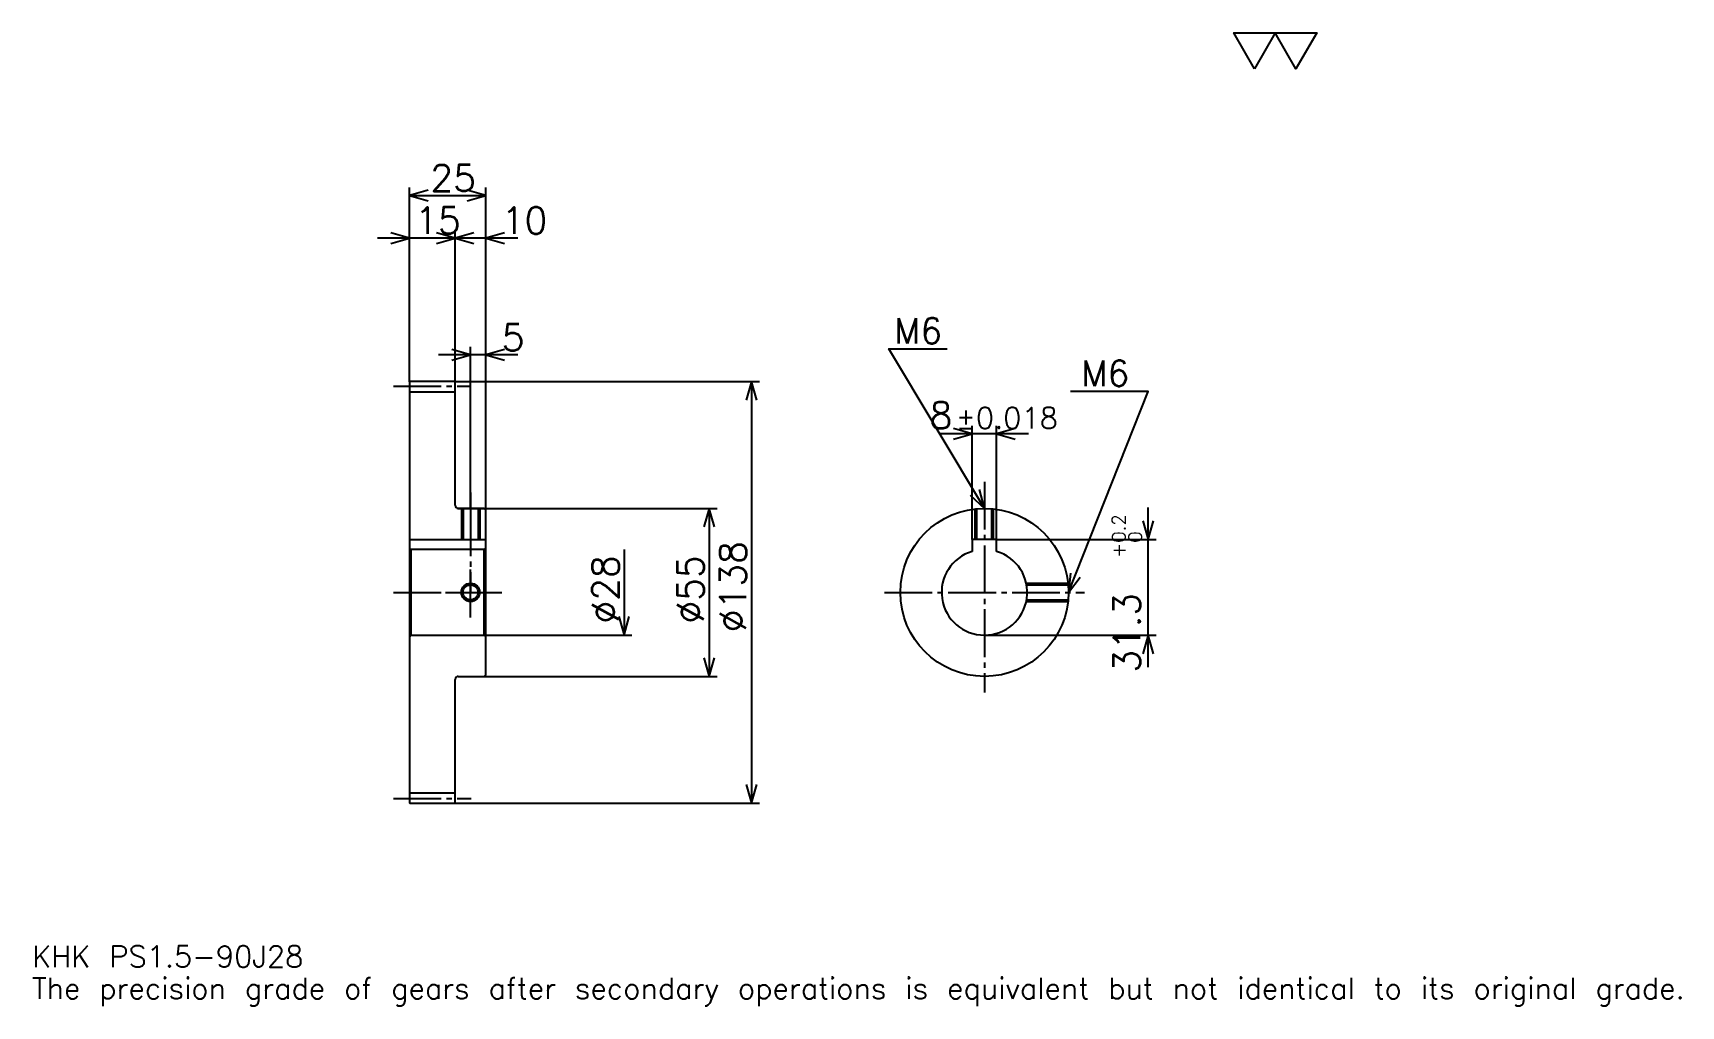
# Model space of a CAD drawing. Extents: x 18 to 557, y 6 to 325.
import ezdxf

# ---------------------------------------------------------------- set-up
doc = ezdxf.new("R2010")
doc.units = 0
doc.linetypes.add('DASHDOT', pattern=[20.869564, 15.652174, -1.73913, 1.73913, -1.73913])
doc.layers.get('0').update_dxf_attribs({"linetype": 'CONTINUOUS'})
doc.layers.add('DASHDOT', color=6, linetype='DASHDOT')
doc.styles.add('KANJI', font='TXT', dxfattribs={"bigfont": 'BIGFONT'})

msp = doc.modelspace()

# ---------------------------------------------------------------- linework, layer by layer
at = {"color": 5}
for p, q in [((140.869568, 210.739136), (140.869568, 274.217407)), ((140.869568, 271.608704), (165.869568, 271.608704)), ((165.869568, 210.739136), (165.869568, 274.217407)), ((155.869568, 210.739136), (155.869568, 260.304352)), ((166.304352, 257.695648), (130.434784, 257.695648)), ((176.304352, 257.695648), (145.434784, 257.695648)), ((160.869568, 210.739136), (160.869568, 222.043488)), ((176.304352, 219.434784), (150.434784, 219.434784)), ((140.869568, 210.63913), (140.869568, 210.739136)), ((155.769562, 210.739136), (165.869568, 210.739136)), ((155.869568, 210.63913), (155.869568, 210.739136)), ((160.869568, 169.239136), (160.869568, 210.739136)), ((160.869568, 169.239136), (160.869568, 210.739136)), ((165.869568, 210.739136), (255.434784, 210.739136)), ((165.869568, 168.739136), (165.869568, 210.739136)), ((252.82608, 210.739136), (252.82608, 72.739136)), ((325.021729, 159.039139), (325.021729, 196.195648)), ((333.021729, 159.039139), (333.021729, 196.195648)), ((343.456543, 193.58696), (314.586975, 193.58696)), ((156.869568, 169.239136), (165.869568, 169.239136)), ((165.869568, 169.239136), (241.521744, 169.239136)), ((238.913055, 169.239136), (238.913055, 114.239136)), ((382.608704, 117.304352), (382.608704, 169.473923)), ((333.021729, 159.039139), (385.217407, 159.039139)), ((211.08696, 155.739136), (211.08696, 127.739136)), ((165.869568, 127.739136), (213.695648, 127.739136)), ((329.021729, 127.739136), (385.217407, 127.739136)), ((156.869568, 114.239136), (165.869568, 114.239136)), ((165.869568, 114.239136), (241.521744, 114.239136)), ((155.769562, 72.739136), (165.869568, 72.739136)), ((165.869568, 72.739136), (255.434784, 72.739136))]:
    msp.add_line(p, q, dxfattribs=at)
at = {"color": 4}
for p, q in [((140.869568, 207.364136), (155.869568, 207.364136)), ((140.869568, 159.039139), (165.869568, 159.039139)), ((141.369568, 155.739136), (141.369568, 127.739136)), ((165.369568, 155.739136), (165.869568, 156.239136)), ((165.369568, 127.739136), (165.869568, 127.239136)), ((140.869568, 76.114136), (155.869568, 76.114136))]:
    msp.add_line(p, q, dxfattribs=at)
at = {"color": 7}
msp.add_lwpolyline([(417.391296, 313.043488), (410.608673, 324.800018), (437.739136, 324.800018), (430.956512, 313.043488), (424.17392, 324.800018), (417.391296, 313.043488)], dxfattribs=at)
at = {"color": 5}
for points in [[(146.956528, 273.347839), (140.869568, 271.608704), (146.956528, 269.869568)], [(159.782608, 269.869568), (165.869568, 271.608704), (159.782608, 273.347839)], [(134.782608, 255.956528), (140.869568, 257.695648), (134.782608, 259.434784)], [(149.782608, 255.956528), (155.869568, 257.695648), (149.782608, 259.434784)], [(161.956528, 259.434784), (155.869568, 257.695648), (161.956528, 255.956528)], [(171.956528, 259.434784), (165.869568, 257.695648), (171.956528, 255.956528)], [(154.782608, 217.695648), (160.869568, 219.434784), (154.782608, 221.17392)], [(171.956528, 221.17392), (165.869568, 219.434784), (171.956528, 217.695648)], [(329.021729, 169.239136), (297.717407, 221.413055), (316.847839, 221.413055)], [(254.565216, 204.652176), (252.82608, 210.739136), (251.08696, 204.652176)], [(356.521729, 141.739136), (382.608704, 207.5), (357.217407, 207.5)], [(318.934784, 191.847824), (325.021729, 193.58696), (318.934784, 195.326096)], [(339.108704, 195.326096), (333.021729, 193.58696), (339.108704, 191.847824)], [(324.398743, 173.563889), (329.021729, 169.239136), (327.381317, 175.353424)], [(240.652176, 163.152176), (238.913055, 169.239136), (237.17392, 163.152176)], [(380.869568, 165.126099), (382.608704, 159.039139), (384.347839, 165.126099)], [(357.149658, 148.038452), (356.521729, 141.739136), (360.382812, 146.755875)], [(209.347839, 133.826096), (211.08696, 127.739136), (212.82608, 133.826096)], [(384.347839, 121.652176), (382.608704, 127.739136), (380.869568, 121.652176)], [(237.17392, 120.326096), (238.913055, 114.239136), (240.652176, 120.326096)], [(251.08696, 78.826096), (252.82608, 72.739136), (254.565216, 78.826096)]]:
    msp.add_lwpolyline(points, dxfattribs=at)
at = {"color": 4}
for points in [[(155.869568, 170.239136), (155.869568, 210.63913), (155.769562, 210.739136), (140.969574, 210.739136), (140.869568, 210.63913), (140.869568, 127.239136)], [(156.869568, 114.239136), (165.369568, 114.239136), (165.869568, 114.739136), (165.869568, 168.739136), (165.369568, 169.239136), (156.869568, 169.239136)], [(157.869568, 169.239136), (157.869568, 159.039139)], [(158.409576, 169.239136), (158.409576, 159.039139)], [(163.329559, 169.239136), (163.329559, 159.039139)], [(163.869568, 169.239136), (163.869568, 159.039139)], [(326.021729, 159.039139), (326.021729, 169.075012)], [(326.561737, 159.039139), (326.561737, 169.128891)], [(331.48175, 159.039139), (331.48175, 169.128891)], [(332.021729, 159.039139), (332.021729, 169.075012)], [(333.021729, 155.155548), (333.021729, 159.039139), (325.021729, 159.039139), (325.021729, 155.155548)], [(140.869568, 127.239136), (141.369568, 127.739136), (165.369568, 127.739136), (165.369568, 155.739136), (141.369568, 155.739136), (140.869568, 156.239136)], [(342.696533, 144.739136), (356.357605, 144.739136)], [(342.803925, 144.199142), (356.411499, 144.199142)], [(342.696533, 138.739136), (356.357605, 138.739136)], [(342.803925, 139.279129), (356.411499, 139.279129)], [(140.869568, 127.239136), (140.869568, 72.839134), (140.969574, 72.739136), (155.769562, 72.739136), (155.869568, 72.839134), (155.869568, 113.239136)]]:
    msp.add_lwpolyline(points, dxfattribs=at)
for centre, radius in [((329.021729, 141.739136), 27.5), ((160.869568, 141.739136), 2.46)]:
    msp.add_circle(centre, radius, dxfattribs=at)
at = {"color": 7}
msp.add_circle((160.869568, 141.739136), 3, dxfattribs=at)
at = {"color": 4}
for centre, radius, start, end in [((156.869568, 170.239136), 1, 180, 270), ((329.021729, 141.739136), 14, 106.60154993, 73.39845007), ((156.869568, 113.239136), 1, 90, 180)]:
    msp.add_arc(centre, radius, start, end, dxfattribs=at)
at = {"layer": 'DASHDOT', "color": 7}
for p, q in [((135.652176, 209.239136), (161.08696, 209.239136)), ((329.021729, 177.934784), (329.021729, 109.021744)), ((160.869568, 169.239136), (160.869568, 141.739136)), ((135.652176, 141.739136), (171.08696, 141.739136)), ((296.304352, 141.739136), (361.739136, 141.739136)), ((135.652176, 74.239136), (161.08696, 74.239136))]:
    msp.add_line(p, q, dxfattribs=at)
for points in [[(160.869568, 174.456528), (160.869568, 153.821747)], [(160.869568, 133.521744), (160.869568, 149.956528)], [(152.652176, 141.739136), (169.08696, 141.739136)]]:
    msp.add_lwpolyline(points, dxfattribs=at)

# ---------------------------------------------------------------- texts
at = {"color": 7, "style": 'KANJI'}
for s, height, p in [('25', 8.695652, (147.717392, 273)), ('15', 8.695652, (142.717392, 259.086975)), ('10', 8.695652, (171.08696, 259.086975)), ('5', 8.695652, (171.08696, 220.82608)), ('M6', 8.347826, (299.456543, 223.152176)), ('M6', 8.347826, (360.695679, 209.239136)), ('8', 8.695652, (311.072205, 195.326096)), ('%%p0.018', 6.956522, (319.67981, 195.326096)), ('KHK PS1.5-90J28', 6.956522, (17.391304, 19.130434)), ('The precision grade of gears after secondary operations is equivalent but not identical to its original grade.', 6.956522, (17.391304, 8.695652))]:
    msp.add_text(s, height=height, dxfattribs=at).set_placement(p)
for s, height, p in [('0.2', 4.347826, (375.130432, 157.972504)), ('%%c138', 8.695652, (251.08696, 128.695648)), ('+', 4.347826, (375.130432, 153.102936)), ('0', 4.347826, (380.521729, 157.972504)), ('%%c28', 8.695652, (209.347839, 131.521744)), ('%%c55', 8.695652, (237.17392, 131.521744)), ('31.3', 8.695652, (380, 115.464714))]:
    msp.add_text(s, height=height, rotation=90, dxfattribs=at).set_placement(p)

doc.saveas('drawing.dxf')
